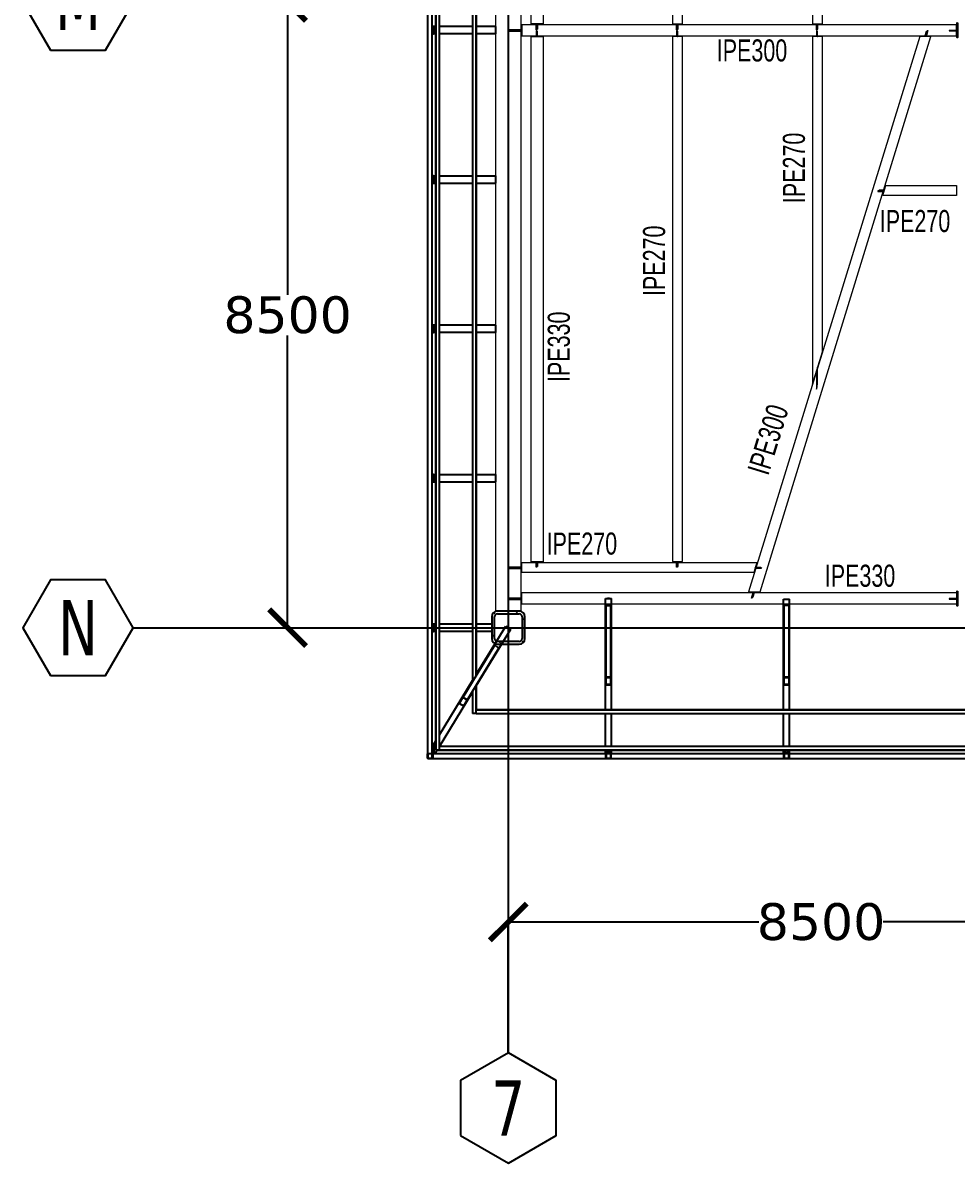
# Model space of a CAD drawing. Header units: millimetres. Extents: x -6598 to 74598, y -11659 to 33736.
# Drawn here: x -6598 to 6100, y -7280 to 8223 of the extents above; entities that cross this region are included whole.
import ezdxf
from ezdxf.enums import TextEntityAlignment as Align

# ---------------------------------------------------------------- set-up
doc = ezdxf.new("R2010")
doc.units = ezdxf.units.MM
for name, color, linetype, lineweight in [('0-3', 50, 'Continuous', 5), ('E_B_PLACA-1', 10, 'Continuous', 25), ('E_B_PLACA-2', 31, 'Continuous', 25), ('E_COLUMNAS-1', 31, 'Continuous', 25), ('E_COLUMNAS-2', 1, 'Continuous', 25), ('E_COLUMNAS-4', 1, 'Continuous', 35), ('E_TEXTO', 3, 'Continuous', 9), ('E_VIGAS-1', 31, 'Continuous', 25), ('E_VIGAS-2', 10, 'Continuous', 25), ('E_VIGAS-3', 5, 'Continuous', 25), ('HCB-VIGAS', 4, 'Continuous', 15), ('S-COLS-HDLN-2', 52, 'Continuous', 9)]:
    doc.layers.add(name, color=color, linetype=linetype, lineweight=lineweight)
for name, color, linetype in [('COTAS', 8, 'Continuous'), ('HCB-EJES', 1, 'Continuous'), ('HCB-PLATINAS', 5, 'Continuous'), ('HCB-ROTULOS', 2, 'Continuous')]:
    doc.layers.add(name, color=color, linetype=linetype)
doc.styles.add('Arial Narrow_2', font='', dxfattribs={"width": 0.85, "height": 0.3})
doc.styles.add('ROMANT', font='romant.shx', dxfattribs={"width": 0.8})
doc.styles.add('VERDANA', font='verdana.ttf')
doc.styles.get('Arial Narrow_2').set_extended_font_data('Arial Narrow')
doc.dimstyles.new('1.125', dxfattribs={"dimscale": 0, "dimtxt": 500, "dimasz": 500, "dimexe": 4, "dimexo": 4, "dimgap": 15, "dimtad": 0, "dimdec": 0, "dimzin": 4, "dimdsep": 46, "dimtxsty": 'ROMANT', "dimblk": 'ARCHTICK', "dimcen": -10, "dimclrd": 256, "dimclrt": 3, "dimadec": 0, "dimazin": 0, "dimtfac": 1, "dimtdec": 0, "dimtix": 1, "dimtmove": 0, "dimatfit": 0, "dimldrblk": 'OBLIQUE', "dimfxl": 0.05, "dimtolj": 1, "dimtzin": 0, "dimarcsym": 0})

# ---------------------------------------------------------------- blocks, each defined once
blk = doc.blocks.new('EST_SFM_VIGA-METALICA-SECCION-C - EST_SFM_VIGA-METALICA-UPN160-1608583-_30_00m_N_E_-NIVEL-8 DOC')
at = {"layer": 'E_VIGAS-1'}
for p, q in [((14.528, 0.047), (-14.394, 0.047)), ((14.595, 0.047), (14.529, 0.047)), ((-14.399, -0.018), (14.533, -0.018)), ((14.591, -0.018), (14.597, -0.018)), ((14.597, -0.012), (14.597, -0.018))]:
    blk.add_line(p, q, dxfattribs=at)
blk = doc.blocks.new('EST_SFM_VIGA-METALICA-SECCION-C - EST_SFM_VIGA-METALICA-UPN100-1529610-_30_00m_N_E_-NIVEL-8 DOC')
at = {"layer": 'E_VIGAS-2'}
for p, q in [((14.393, 0.032), (-14.441, 0.032)), ((14.393, 0.032), (14.393, -0.018)), ((-14.442, -0.018), (14.393, -0.018))]:
    blk.add_line(p, q, dxfattribs=at)
blk = doc.blocks.new('EST_SFM_VIGA-METALICA-SECCION-C - EST_SFM_VIGA-METALICA-UPN100-1529678-_30_00m_N_E_-NIVEL-8 DOC')
at = {"layer": 'E_VIGAS-2'}
for p, q in [((13.374, 0.018), (-13.422, 0.018)), ((13.894, 0.018), (13.507, 0.018)), ((13.894, 0.018), (13.894, -0.032)), ((-13.504, -0.032), (13.456, -0.032)), ((13.59, -0.032), (13.893, -0.032))]:
    blk.add_line(p, q, dxfattribs=at)
blk = doc.blocks.new('EST_SFM_VIGA-METALICA-SECCION-C - EST_SFM_VIGA-METALICA-UPN100-1527742-_30_00m_N_E_-NIVEL-8 DOC')
at = {"layer": 'E_VIGAS-2'}
for p, q in [((-34.827, -0.032), (-34.827, 0.018)), ((34.044, 0.018), (-34.827, 0.018)), ((-34.827, -0.032), (34.044, -0.032))]:
    blk.add_line(p, q, dxfattribs=at)
blk = doc.blocks.new('EST_SFM_VIGA-METALICA-SECCION-C - EST_SFM_VIGA-METALICA-UPN100-1527772-_30_00m_N_E_-NIVEL-8 DOC')
at = {"layer": 'E_VIGAS-2'}
for p, q in [((-34.929, -0.018), (-34.929, 0.032)), ((34.942, 0.032), (-34.929, 0.032)), ((-34.929, -0.018), (34.942, -0.018))]:
    blk.add_line(p, q, dxfattribs=at)
blk = doc.blocks.new('EST_SFM_VIGA-METALICA-SECCION-C - EST_SFM_VIGA-METALICA-UPN160-1529967-_30_00m_N_E_-NIVEL-8 DOC')
at = {"layer": 'E_VIGAS-1'}
for p, q in [((-35.111, -0.016), (-35.111, 0.047)), ((-35.108, 0.047), (-35.111, 0.047)), ((-32.753, 0.047), (-35.107, 0.047)), ((-32.685, 0.047), (-32.751, 0.047)), ((-30.333, 0.047), (-32.684, 0.047)), ((-30.265, 0.047), (-30.331, 0.047)), ((30.107, 0.047), (-30.264, 0.047)), ((-35.111, -0.018), (-32.747, -0.018)), ((-32.689, -0.018), (-30.327, -0.018)), ((-30.269, -0.018), (30.113, -0.018))]:
    blk.add_line(p, q, dxfattribs=at)
blk = doc.blocks.new('EST_SCM_COLUMNA-METALICA-SECCION-CUADRADA - EST_SCM_COLUMNA-TUBULAR-CUADRADA_PTEØ_70x70 e_3mm-1557657-_30_00m_N_E_-NIVEL-8 DOC')
at = {"layer": 'E_COLUMNAS-1'}
for p, q in [((-0.035, -0.029), (-0.035, 0.029)), ((-0.032, 0.029), (-0.032, -0.029)), ((-0.029, 0.035), (0.029, 0.035)), ((0.029, 0.032), (-0.029, 0.032)), ((0.032, -0.029), (0.032, 0.029)), ((0.035, 0.029), (0.035, -0.029)), ((-0.029, -0.032), (0.029, -0.032)), ((0.029, -0.035), (-0.029, -0.035))]:
    blk.add_line(p, q, dxfattribs=at)
for centre, radius, start, end in [((-0.029, 0.029), 0.006, 90, 180), ((-0.029, 0.029), 0.006, 90, 170), ((-0.029, 0.029), 0.003, 90, 180), ((-0.029, 0.029), 0.003, 90, 150), ((0.029, 0.029), 0.006, 0, 90), ((0.029, 0.029), 0.006, 10, 90), ((0.029, 0.029), 0.003, 0, 90), ((0.029, 0.029), 0.003, 30, 90), ((-0.029, -0.029), 0.006, 180, 270), ((-0.029, -0.029), 0.003, 180, 270), ((0.029, -0.029), 0.003, 270, 360), ((0.029, -0.029), 0.006, 270, 0)]:
    blk.add_arc(centre, radius, start, end, dxfattribs=at)
blk = doc.blocks.new('EST_SCM_COLUMNA-METALICA-SECCION-CUADRADA - EST_SCM_COLUMNA-TUBULAR-CUADRADA_PTEØ_70x70 e_3mm-V19-_30_00m_N_E_-NIVEL-8 DOC')
at = {"layer": 'E_COLUMNAS-1'}
for p, q in [((-0.035, -0.029), (-0.035, 0.029)), ((-0.032, 0.029), (-0.032, -0.029)), ((-0.029, 0.035), (0.029, 0.035)), ((0.029, 0.032), (-0.029, 0.032)), ((0.032, -0.029), (0.032, 0.029)), ((0.035, 0.029), (0.035, -0.029)), ((-0.029, -0.032), (0.029, -0.032)), ((0.029, -0.035), (-0.029, -0.035))]:
    blk.add_line(p, q, dxfattribs=at)
for centre, radius, start, end in [((-0.029, 0.029), 0.006, 90, 180), ((-0.029, 0.029), 0.003, 90, 180), ((0.029, 0.029), 0.006, 0, 90), ((0.029, 0.029), 0.003, 0, 90), ((0.029, 0.029), 0.006, 10, 80), ((0.029, 0.029), 0.003, 30, 60), ((-0.029, -0.029), 0.006, 180, 270), ((-0.029, -0.029), 0.003, 180, 270), ((0.029, -0.029), 0.003, 270, 360), ((0.029, -0.029), 0.006, 270, 0)]:
    blk.add_arc(centre, radius, start, end, dxfattribs=at)
blk = doc.blocks.new('DCTIB_CNI_EST_MOD-1A-FAC_0001_rvt-2-_30_00m_N_E_-NIVEL-8 DOC')
at = {"layer": 'E_B_PLACA-1'}
for p, q in [((-75.147, 138.995), (-75.147, 167.83)), ((-74.597, 166.81), (-74.597, 140.014)), ((-74.597, 139.881), (-74.597, 139.545)), ((-74.597, 139.545), (-5.727, 139.545)), ((-5.177, 138.995), (-75.147, 138.995))]:
    blk.add_line(p, q, dxfattribs=at)
at = {"layer": 'E_B_PLACA-2'}
for p, q in [((-75.147, 167.83), (-75.147, 138.995)), ((-74.597, 140.014), (-74.597, 166.81)), ((-74.597, 139.545), (-74.597, 139.881)), ((-5.727, 139.545), (-74.597, 139.545)), ((-75.147, 138.995), (-5.177, 138.995))]:
    blk.add_line(p, q, dxfattribs=at)
at = {"layer": 'E_COLUMNAS-1'}
for centre, radius, start, end in [((-75.196, 138.946), 0.006, 10, 80), ((-75.196, 138.946), 0.006, 10, 80), ((-75.196, 138.946), 0.003, 30, 60), ((-75.196, 138.946), 0.003, 30, 60), ((-72.831, 138.946), 0.006, 90, 170), ((-72.831, 138.946), 0.006, 90, 170), ((-72.831, 138.946), 0.003, 90, 150), ((-72.831, 138.946), 0.003, 90, 150), ((-72.773, 138.946), 0.006, 10, 90), ((-72.773, 138.946), 0.006, 10, 90), ((-72.773, 138.946), 0.003, 30, 90), ((-72.773, 138.946), 0.003, 30, 90), ((-70.411, 138.946), 0.006, 90, 170), ((-70.411, 138.946), 0.006, 90, 170), ((-70.411, 138.946), 0.003, 90, 150), ((-70.411, 138.946), 0.003, 90, 150), ((-70.353, 138.946), 0.006, 10, 90), ((-70.353, 138.946), 0.006, 10, 90), ((-70.353, 138.946), 0.003, 30, 90), ((-70.353, 138.946), 0.003, 30, 90)]:
    blk.add_arc(centre, radius, start, end, dxfattribs=at)
at = {"layer": 'E_VIGAS-1'}
for p, q in [((-75.177, 148.835), (-75.195, 148.835)), ((-75.177, 148.835), (-75.175, 148.835)), ((-75.177, 148.798), (-75.177, 148.835)), ((-75.175, 148.735), (-75.175, 148.835)), ((-75.175, 148.835), (-75.175, 148.735)), ((-75.147, 148.835), (-75.175, 148.835)), ((-74.335, 148.835), (-74.597, 148.835)), ((-74.335, 148.835), (-74.335, 148.735)), ((-75.195, 148.788), (-75.181, 148.788)), ((-75.181, 148.782), (-75.195, 148.782)), ((-75.195, 148.735), (-75.177, 148.735)), ((-75.181, 148.788), (-75.176, 148.788)), ((-75.181, 148.788), (-75.176, 148.788)), ((-75.177, 148.788), (-75.181, 148.788)), ((-75.176, 148.782), (-75.181, 148.782)), ((-75.181, 148.782), (-75.177, 148.782)), ((-75.176, 148.782), (-75.181, 148.782)), ((-75.177, 148.735), (-75.177, 148.772)), ((-75.175, 148.735), (-75.177, 148.735)), ((-75.147, 148.735), (-75.175, 148.735)), ((-74.335, 148.735), (-74.597, 148.735)), ((-75.177, 146.804), (-75.195, 146.804)), ((-75.195, 146.757), (-75.181, 146.757)), ((-75.181, 146.752), (-75.195, 146.752)), ((-75.195, 146.704), (-75.177, 146.704)), ((-75.181, 146.757), (-75.176, 146.757)), ((-75.181, 146.757), (-75.176, 146.757)), ((-75.177, 146.757), (-75.181, 146.757)), ((-75.176, 146.752), (-75.181, 146.752)), ((-75.181, 146.752), (-75.177, 146.752)), ((-75.176, 146.752), (-75.181, 146.752)), ((-75.177, 146.767), (-75.177, 146.804)), ((-75.177, 146.804), (-75.175, 146.804)), ((-75.177, 146.704), (-75.177, 146.742)), ((-75.175, 146.704), (-75.177, 146.704)), ((-75.175, 146.704), (-75.175, 146.804)), ((-75.175, 146.804), (-75.147, 146.804)), ((-75.175, 146.804), (-75.175, 146.704)), ((-75.175, 146.704), (-75.147, 146.704)), ((-74.597, 146.804), (-74.337, 146.804)), ((-74.597, 146.704), (-74.337, 146.704)), ((-74.337, 146.804), (-74.337, 146.704)), ((-75.177, 144.774), (-75.195, 144.774)), ((-75.195, 144.726), (-75.181, 144.726)), ((-75.181, 144.721), (-75.195, 144.721)), ((-75.195, 144.674), (-75.177, 144.674)), ((-75.181, 144.726), (-75.176, 144.726)), ((-75.181, 144.726), (-75.176, 144.726)), ((-75.177, 144.726), (-75.181, 144.726)), ((-75.176, 144.721), (-75.181, 144.721)), ((-75.181, 144.721), (-75.177, 144.721)), ((-75.176, 144.721), (-75.181, 144.721)), ((-75.177, 144.774), (-75.175, 144.774)), ((-75.177, 144.736), (-75.177, 144.774)), ((-75.177, 144.674), (-75.177, 144.711)), ((-75.175, 144.674), (-75.177, 144.674)), ((-75.175, 144.674), (-75.175, 144.774)), ((-75.175, 144.774), (-75.175, 144.674)), ((-75.147, 144.774), (-75.175, 144.774)), ((-75.147, 144.674), (-75.175, 144.674)), ((-74.337, 144.774), (-74.597, 144.774)), ((-74.337, 144.674), (-74.597, 144.674)), ((-74.337, 144.774), (-74.337, 144.674)), ((-75.177, 142.743), (-75.195, 142.743)), ((-75.195, 142.696), (-75.181, 142.696)), ((-75.181, 142.69), (-75.195, 142.69)), ((-75.195, 142.643), (-75.177, 142.643)), ((-75.181, 142.696), (-75.176, 142.696)), ((-75.181, 142.696), (-75.176, 142.696)), ((-75.177, 142.696), (-75.181, 142.696)), ((-75.176, 142.69), (-75.181, 142.69)), ((-75.181, 142.69), (-75.177, 142.69)), ((-75.176, 142.69), (-75.181, 142.69)), ((-75.177, 142.706), (-75.177, 142.743)), ((-75.177, 142.743), (-75.175, 142.743)), ((-75.177, 142.643), (-75.177, 142.68)), ((-75.175, 142.643), (-75.177, 142.643)), ((-75.175, 142.643), (-75.175, 142.743)), ((-75.175, 142.743), (-75.147, 142.743)), ((-75.175, 142.743), (-75.175, 142.643)), ((-75.175, 142.643), (-75.147, 142.643)), ((-74.597, 142.743), (-74.338, 142.743)), ((-74.597, 142.643), (-74.338, 142.643)), ((-74.338, 142.743), (-74.338, 142.643)), ((-72.843, 141.057), (-72.815, 141.057)), ((-72.843, 141.057), (-72.761, 141.057)), ((-72.843, 139.545), (-72.843, 141.057)), ((-72.837, 140.954), (-72.837, 139.985)), ((-72.77, 140.959), (-72.834, 140.959)), ((-72.805, 141.057), (-72.805, 141.057)), ((-72.8, 141.057), (-72.805, 141.057)), ((-72.8, 141.057), (-72.8, 141.057)), ((-72.789, 141.057), (-72.761, 141.057)), ((-72.767, 139.985), (-72.767, 140.954)), ((-72.761, 139.545), (-72.761, 141.057)), ((-70.423, 141.052), (-70.341, 141.052)), ((-70.423, 139.545), (-70.423, 141.052)), ((-70.417, 140.96), (-70.417, 139.985)), ((-70.35, 140.964), (-70.414, 140.964)), ((-70.347, 139.985), (-70.347, 140.96)), ((-70.341, 139.545), (-70.341, 141.052)), ((-75.177, 140.712), (-75.195, 140.712)), ((-75.195, 140.665), (-75.181, 140.665)), ((-75.181, 140.66), (-75.195, 140.66)), ((-75.181, 140.665), (-75.176, 140.665)), ((-75.181, 140.665), (-75.176, 140.665)), ((-75.177, 140.665), (-75.181, 140.665)), ((-75.176, 140.66), (-75.181, 140.66)), ((-75.181, 140.66), (-75.177, 140.66)), ((-75.176, 140.66), (-75.181, 140.66)), ((-75.177, 140.712), (-75.175, 140.712)), ((-75.177, 140.675), (-75.177, 140.712)), ((-75.177, 140.612), (-75.177, 140.65)), ((-75.175, 140.612), (-75.175, 140.712)), ((-75.175, 140.712), (-75.175, 140.612)), ((-75.147, 140.712), (-75.175, 140.712)), ((-74.387, 140.712), (-74.597, 140.712)), ((-74.597, 140.028), (-74.197, 140.684)), ((-74.597, 139.87), (-74.127, 140.641)), ((-74.387, 140.712), (-74.387, 140.612)), ((-74.197, 140.684), (-74.127, 140.641)), ((-75.195, 140.612), (-75.177, 140.612)), ((-75.175, 140.612), (-75.177, 140.612)), ((-75.147, 140.612), (-75.175, 140.612)), ((-74.387, 140.612), (-74.597, 140.612)), ((-74.35, 140.421), (-74.782, 139.711)), ((-74.723, 139.675), (-74.29, 140.384)), ((-74.291, 140.389), (-74.346, 140.423)), ((-72.837, 139.985), (-72.837, 139.89)), ((-72.836, 139.988), (-72.836, 139.985)), ((-72.836, 139.89), (-72.836, 139.985)), ((-72.836, 139.899), (-72.836, 139.89)), ((-72.77, 139.989), (-72.834, 139.989)), ((-72.834, 139.987), (-72.77, 139.987)), ((-72.77, 139.888), (-72.834, 139.888)), ((-72.834, 139.886), (-72.77, 139.886)), ((-72.769, 139.985), (-72.769, 139.988)), ((-72.769, 139.985), (-72.769, 139.89)), ((-72.769, 139.89), (-72.769, 139.899)), ((-72.767, 139.89), (-72.767, 139.985)), ((-70.417, 139.985), (-70.417, 139.89)), ((-70.416, 139.988), (-70.416, 139.985)), ((-70.416, 139.89), (-70.416, 139.985)), ((-70.416, 139.899), (-70.416, 139.89)), ((-70.35, 139.989), (-70.414, 139.989)), ((-70.414, 139.987), (-70.35, 139.987)), ((-70.35, 139.888), (-70.414, 139.888)), ((-70.414, 139.886), (-70.35, 139.886)), ((-70.349, 139.985), (-70.349, 139.988)), ((-70.349, 139.985), (-70.349, 139.89)), ((-70.349, 139.89), (-70.349, 139.899)), ((-70.347, 139.89), (-70.347, 139.985)), ((-74.782, 139.711), (-74.828, 139.637)), ((-74.826, 139.637), (-74.781, 139.711)), ((-74.779, 139.714), (-74.781, 139.711)), ((-74.779, 139.712), (-74.724, 139.678)), ((-74.723, 139.68), (-74.778, 139.713)), ((-74.827, 139.632), (-74.772, 139.599)), ((-74.822, 139.644), (-74.826, 139.637)), ((-74.771, 139.601), (-74.826, 139.634)), ((-74.724, 139.676), (-74.769, 139.602)), ((-74.769, 139.602), (-74.765, 139.609)), ((-74.768, 139.601), (-74.723, 139.675)), ((-74.724, 139.676), (-74.722, 139.679)), ((-75.176, 139.065), (-75.195, 139.033)), ((-75.176, 139.023), (-75.176, 139.076)), ((-75.175, 139.078), (-75.147, 139.124)), ((-75.175, 139.078), (-75.175, 138.967)), ((-75.181, 138.994), (-75.178, 138.999)), ((-75.178, 138.99), (-75.181, 138.984)), ((-75.176, 138.966), (-75.176, 138.972)), ((-75.176, 138.972), (-75.176, 138.966)), ((-75.147, 138.966), (-75.176, 138.966)), ((-75.175, 138.967), (-75.147, 138.967)), ((-75.174, 138.959), (-75.173, 138.958)), ((-75.166, 138.947), (-75.155, 138.966)), ((-75.147, 138.967), (-75.13, 138.995)), ((-72.843, 138.967), (-72.843, 138.995)), ((-72.761, 138.967), (-72.843, 138.967)), ((-72.843, 138.966), (-72.843, 138.967)), ((-72.843, 138.967), (-72.761, 138.967)), ((-72.843, 138.966), (-72.815, 138.966)), ((-72.815, 138.966), (-72.843, 138.966)), ((-72.805, 138.961), (-72.805, 138.966)), ((-72.805, 138.952), (-72.805, 138.961)), ((-72.805, 138.947), (-72.805, 138.949)), ((-72.8, 138.966), (-72.8, 138.961)), ((-72.8, 138.961), (-72.8, 138.952)), ((-72.8, 138.949), (-72.8, 138.947)), ((-72.761, 138.966), (-72.789, 138.966)), ((-72.789, 138.966), (-72.761, 138.966)), ((-72.761, 138.967), (-72.761, 138.995)), ((-72.761, 138.967), (-72.761, 138.966)), ((-70.423, 138.967), (-70.423, 138.995)), ((-70.423, 138.966), (-70.423, 138.967)), ((-70.423, 138.967), (-70.341, 138.967)), ((-70.395, 138.966), (-70.423, 138.966)), ((-70.385, 138.961), (-70.385, 138.966)), ((-70.385, 138.952), (-70.385, 138.961)), ((-70.385, 138.947), (-70.385, 138.949)), ((-70.38, 138.966), (-70.38, 138.961)), ((-70.38, 138.961), (-70.38, 138.952)), ((-70.38, 138.949), (-70.38, 138.947)), ((-70.341, 138.966), (-70.369, 138.966)), ((-70.341, 138.967), (-70.341, 138.995)), ((-70.341, 138.967), (-70.341, 138.966))]:
    blk.add_line(p, q, dxfattribs=at)
at = {"layer": 'E_VIGAS-1', "flags": 128}
for points in [[(-72.837, 140.954), (-72.837, 140.955), (-72.837, 140.956), (-72.837, 140.957), (-72.836, 140.958), (-72.836, 140.958), (-72.835, 140.959), (-72.835, 140.959), (-72.834, 140.959)], [(-72.77, 140.959), (-72.77, 140.959), (-72.769, 140.959), (-72.768, 140.958), (-72.768, 140.958), (-72.768, 140.957), (-72.767, 140.956), (-72.767, 140.955), (-72.767, 140.954)], [(-70.414, 140.964), (-70.415, 140.964), (-70.415, 140.964), (-70.416, 140.963), (-70.416, 140.963), (-70.417, 140.962), (-70.417, 140.961), (-70.417, 140.96), (-70.417, 140.96)], [(-70.347, 140.96), (-70.347, 140.96), (-70.347, 140.961), (-70.348, 140.962), (-70.348, 140.963), (-70.348, 140.963), (-70.349, 140.964), (-70.35, 140.964), (-70.35, 140.964)], [(-74.346, 140.423), (-74.346, 140.423), (-74.347, 140.423), (-74.348, 140.423), (-74.348, 140.423), (-74.349, 140.422), (-74.35, 140.422), (-74.35, 140.421)], [(-74.29, 140.384), (-74.29, 140.385), (-74.29, 140.386), (-74.29, 140.387), (-74.29, 140.388), (-74.29, 140.388), (-74.29, 140.389), (-74.291, 140.389)], [(-72.834, 139.989), (-72.835, 139.989), (-72.835, 139.989), (-72.836, 139.988), (-72.836, 139.988), (-72.837, 139.987), (-72.837, 139.986), (-72.837, 139.985), (-72.837, 139.985)], [(-72.837, 139.89), (-72.837, 139.89), (-72.837, 139.889), (-72.837, 139.888), (-72.836, 139.887), (-72.836, 139.887), (-72.835, 139.886), (-72.835, 139.886), (-72.834, 139.886)], [(-72.836, 139.985), (-72.836, 139.985), (-72.835, 139.985), (-72.835, 139.986), (-72.835, 139.986), (-72.835, 139.986), (-72.835, 139.987), (-72.834, 139.987), (-72.834, 139.987)], [(-72.834, 139.888), (-72.834, 139.888), (-72.835, 139.888), (-72.835, 139.889), (-72.835, 139.889), (-72.835, 139.889), (-72.835, 139.89), (-72.836, 139.89), (-72.836, 139.89)], [(-72.767, 139.985), (-72.767, 139.985), (-72.767, 139.986), (-72.768, 139.987), (-72.768, 139.988), (-72.768, 139.988), (-72.769, 139.989), (-72.77, 139.989), (-72.77, 139.989)], [(-72.77, 139.987), (-72.77, 139.987), (-72.77, 139.987), (-72.769, 139.986), (-72.769, 139.986), (-72.769, 139.986), (-72.769, 139.985), (-72.769, 139.985), (-72.769, 139.985)], [(-72.77, 139.886), (-72.77, 139.886), (-72.769, 139.886), (-72.768, 139.887), (-72.768, 139.887), (-72.768, 139.888), (-72.767, 139.889), (-72.767, 139.89), (-72.767, 139.89)], [(-72.769, 139.89), (-72.769, 139.89), (-72.769, 139.89), (-72.769, 139.889), (-72.769, 139.889), (-72.769, 139.889), (-72.77, 139.888), (-72.77, 139.888), (-72.77, 139.888)], [(-70.414, 139.989), (-70.415, 139.989), (-70.415, 139.989), (-70.416, 139.988), (-70.416, 139.988), (-70.417, 139.987), (-70.417, 139.986), (-70.417, 139.985), (-70.417, 139.985)], [(-70.417, 139.89), (-70.417, 139.89), (-70.417, 139.889), (-70.417, 139.888), (-70.416, 139.887), (-70.416, 139.887), (-70.415, 139.886), (-70.415, 139.886), (-70.414, 139.886)], [(-70.416, 139.985), (-70.416, 139.985), (-70.415, 139.985), (-70.415, 139.986), (-70.415, 139.986), (-70.415, 139.986), (-70.415, 139.987), (-70.414, 139.987), (-70.414, 139.987)], [(-70.414, 139.888), (-70.414, 139.888), (-70.415, 139.888), (-70.415, 139.889), (-70.415, 139.889), (-70.415, 139.889), (-70.415, 139.89), (-70.416, 139.89), (-70.416, 139.89)], [(-70.347, 139.985), (-70.347, 139.985), (-70.347, 139.986), (-70.348, 139.987), (-70.348, 139.988), (-70.348, 139.988), (-70.349, 139.989), (-70.35, 139.989), (-70.35, 139.989)], [(-70.35, 139.987), (-70.35, 139.987), (-70.35, 139.987), (-70.349, 139.986), (-70.349, 139.986), (-70.349, 139.986), (-70.349, 139.985), (-70.349, 139.985), (-70.349, 139.985)], [(-70.35, 139.886), (-70.35, 139.886), (-70.349, 139.886), (-70.348, 139.887), (-70.348, 139.887), (-70.348, 139.888), (-70.347, 139.889), (-70.347, 139.89), (-70.347, 139.89)], [(-70.349, 139.89), (-70.349, 139.89), (-70.349, 139.89), (-70.349, 139.889), (-70.349, 139.889), (-70.349, 139.889), (-70.35, 139.888), (-70.35, 139.888), (-70.35, 139.888)], [(-74.778, 139.713), (-74.778, 139.714), (-74.779, 139.714), (-74.78, 139.714), (-74.78, 139.713), (-74.781, 139.713), (-74.782, 139.712), (-74.782, 139.711)], [(-74.781, 139.711), (-74.781, 139.711), (-74.78, 139.711), (-74.78, 139.712), (-74.78, 139.712), (-74.779, 139.712), (-74.779, 139.712), (-74.779, 139.712)], [(-74.828, 139.637), (-74.828, 139.636), (-74.828, 139.636), (-74.828, 139.635), (-74.828, 139.634), (-74.828, 139.633), (-74.828, 139.633), (-74.827, 139.632)], [(-74.826, 139.634), (-74.826, 139.634), (-74.826, 139.635), (-74.827, 139.635), (-74.827, 139.635), (-74.827, 139.636), (-74.826, 139.636), (-74.826, 139.637)], [(-74.772, 139.599), (-74.772, 139.599), (-74.771, 139.599), (-74.77, 139.599), (-74.77, 139.599), (-74.769, 139.6), (-74.768, 139.6), (-74.768, 139.601)], [(-74.769, 139.602), (-74.769, 139.601), (-74.77, 139.601), (-74.77, 139.601), (-74.77, 139.601), (-74.771, 139.601), (-74.771, 139.601), (-74.771, 139.601), (-74.771, 139.601)], [(-74.724, 139.678), (-74.724, 139.678), (-74.724, 139.678), (-74.724, 139.678), (-74.723, 139.677), (-74.724, 139.677), (-74.724, 139.676), (-74.724, 139.676)], [(-74.723, 139.675), (-74.722, 139.676), (-74.722, 139.677), (-74.722, 139.678), (-74.722, 139.678), (-74.722, 139.679), (-74.722, 139.68), (-74.723, 139.68)], [(-75.176, 139.076), (-75.176, 139.077), (-75.175, 139.078)], [(-75.195, 138.971), (-75.191, 138.978), (-75.186, 138.987), (-75.181, 138.994)], [(-75.181, 138.984), (-75.186, 138.977), (-75.191, 138.968), (-75.195, 138.961)], [(-75.19, 138.971), (-75.188, 138.97), (-75.183, 138.968), (-75.18, 138.966), (-75.176, 138.963), (-75.174, 138.959), (-75.172, 138.955), (-75.171, 138.95), (-75.17, 138.947)], [(-75.147, 138.967), (-75.147, 138.967), (-75.147, 138.966)]]:
    blk.add_lwpolyline(points, dxfattribs=at)
at = {"layer": 'E_VIGAS-1'}
for centre, major_axis, start_param, end_param in [((-72.815, 141.057), (0.0107, 0), 0, 1.570796), ((-72.815, 141.057), (0.0107, 0), 4.974188, 5.497787), ((-72.815, 141.057), (0.0107, 0), 6.021386, 6.283185), ((-72.789, 141.057), (-0.0107, 0), 0, 0.261799), ((-72.789, 141.057), (0.0107, 0), 1.570796, 3.141593), ((-72.789, 141.057), (0.0107, 0), 3.926991, 4.45059)]:
    blk.add_ellipse(centre, major_axis=major_axis, ratio=0.002301, start_param=start_param, end_param=end_param, dxfattribs=at)
for points, knots in [([(-75.181, 148.788), (-75.181, 148.788), (-75.18, 148.788), (-75.179, 148.788), (-75.178, 148.79), (-75.177, 148.791), (-75.177, 148.792), (-75.177, 148.793), (-75.177, 148.795), (-75.177, 148.796), (-75.177, 148.798)], [0, 0, 0, 0, 0.142857, 0.285714, 0.428571, 0.571429, 0.678571, 0.732143, 0.785714, 1, 1, 1, 1]), ([(-75.177, 148.772), (-75.177, 148.773), (-75.177, 148.775), (-75.177, 148.777), (-75.177, 148.779), (-75.178, 148.781), (-75.179, 148.782), (-75.181, 148.782), (-75.181, 148.782)], [0, 0, 0, 0, 0.142857, 0.285714, 0.428571, 0.571429, 0.785714, 1, 1, 1, 1]), ([(-75.181, 146.757), (-75.181, 146.757), (-75.18, 146.757), (-75.179, 146.758), (-75.178, 146.759), (-75.177, 146.76), (-75.177, 146.762), (-75.177, 146.763), (-75.177, 146.764), (-75.177, 146.766), (-75.177, 146.767)], [0, 0, 0, 0, 0.142857, 0.285714, 0.428571, 0.571429, 0.678571, 0.732143, 0.785714, 1, 1, 1, 1]), ([(-75.177, 146.742), (-75.177, 146.742), (-75.177, 146.744), (-75.177, 146.746), (-75.177, 146.748), (-75.178, 146.75), (-75.179, 146.751), (-75.181, 146.752), (-75.181, 146.752)], [0, 0, 0, 0, 0.142857, 0.285714, 0.428571, 0.571429, 0.785714, 1, 1, 1, 1]), ([(-75.181, 144.726), (-75.181, 144.726), (-75.18, 144.727), (-75.179, 144.727), (-75.178, 144.728), (-75.177, 144.73), (-75.177, 144.731), (-75.177, 144.732), (-75.177, 144.734), (-75.177, 144.735), (-75.177, 144.736)], [0, 0, 0, 0, 0.142857, 0.285714, 0.428571, 0.571429, 0.678571, 0.732143, 0.785714, 1, 1, 1, 1]), ([(-75.177, 144.711), (-75.177, 144.712), (-75.177, 144.713), (-75.177, 144.716), (-75.177, 144.718), (-75.178, 144.719), (-75.179, 144.721), (-75.181, 144.721), (-75.181, 144.721)], [0, 0, 0, 0, 0.142857, 0.285714, 0.428571, 0.571429, 0.785714, 1, 1, 1, 1]), ([(-75.181, 142.696), (-75.181, 142.696), (-75.18, 142.696), (-75.179, 142.697), (-75.178, 142.698), (-75.177, 142.699), (-75.177, 142.7), (-75.177, 142.701), (-75.177, 142.703), (-75.177, 142.704), (-75.177, 142.706)], [0, 0, 0, 0, 0.142857, 0.285714, 0.428571, 0.571429, 0.678571, 0.732143, 0.785714, 1, 1, 1, 1]), ([(-75.177, 142.68), (-75.177, 142.681), (-75.177, 142.683), (-75.177, 142.685), (-75.177, 142.687), (-75.178, 142.689), (-75.179, 142.69), (-75.181, 142.69), (-75.181, 142.69)], [0, 0, 0, 0, 0.142857, 0.285714, 0.428571, 0.571429, 0.785714, 1, 1, 1, 1]), ([(-75.181, 140.665), (-75.181, 140.665), (-75.18, 140.665), (-75.179, 140.666), (-75.178, 140.667), (-75.177, 140.668), (-75.177, 140.67), (-75.177, 140.671), (-75.177, 140.672), (-75.177, 140.674), (-75.177, 140.675)], [0, 0, 0, 0, 0.142857, 0.285714, 0.428571, 0.571429, 0.678571, 0.732143, 0.785714, 1, 1, 1, 1]), ([(-75.177, 140.65), (-75.177, 140.651), (-75.177, 140.652), (-75.177, 140.654), (-75.177, 140.656), (-75.178, 140.658), (-75.179, 140.659), (-75.181, 140.66), (-75.181, 140.66)], [0, 0, 0, 0, 0.142857, 0.285714, 0.428571, 0.571429, 0.785714, 1, 1, 1, 1]), ([(-75.181, 138.994), (-75.18, 138.996), (-75.178, 139.001), (-75.177, 139.009), (-75.176, 139.016), (-75.176, 139.021), (-75.176, 139.023)], [0, 0, 0, 0, 0.285714, 0.571429, 0.785714, 1, 1, 1, 1]), ([(-75.176, 138.972), (-75.176, 138.973), (-75.176, 138.975), (-75.176, 138.977), (-75.176, 138.978), (-75.176, 138.979), (-75.177, 138.98), (-75.177, 138.98), (-75.177, 138.981), (-75.177, 138.982), (-75.177, 138.982), (-75.177, 138.982), (-75.177, 138.982), (-75.177, 138.982), (-75.177, 138.983), (-75.177, 138.984), (-75.177, 138.984), (-75.177, 138.985), (-75.177, 138.985), (-75.177, 138.985), (-75.177, 138.985), (-75.177, 138.985), (-75.178, 138.986), (-75.178, 138.986), (-75.178, 138.987), (-75.178, 138.987), (-75.179, 138.987), (-75.179, 138.987), (-75.179, 138.987), (-75.18, 138.987), (-75.18, 138.986), (-75.181, 138.986), (-75.181, 138.985), (-75.181, 138.984)], [0, 0, 0, 0, 0.142857, 0.214286, 0.25, 0.285714, 0.321429, 0.357143, 0.392857, 0.410714, 0.419643, 0.428571, 0.4375, 0.446429, 0.464286, 0.5, 0.535714, 0.553571, 0.5625, 0.571429, 0.580357, 0.589286, 0.607143, 0.642857, 0.678571, 0.714286, 0.75, 0.785714, 0.821429, 0.839286, 0.857143, 0.928571, 1, 1, 1, 1]), ([(-75.181, 138.984), (-75.181, 138.985), (-75.181, 138.986), (-75.18, 138.986), (-75.18, 138.987), (-75.179, 138.987), (-75.179, 138.987), (-75.179, 138.987), (-75.178, 138.987), (-75.178, 138.987)], [0, 0, 0, 0, 0.0714286, 0.1428571, 0.1607143, 0.1785714, 0.2142857, 0.25, 0.2857143, 0.2857143, 0.2857143, 0.2857143]), ([(-75.177, 138.982), (-75.177, 138.982), (-75.177, 138.982), (-75.177, 138.982), (-75.177, 138.981), (-75.177, 138.98), (-75.177, 138.98), (-75.176, 138.979), (-75.176, 138.978), (-75.176, 138.977), (-75.176, 138.975), (-75.176, 138.973), (-75.176, 138.972)], [0.5714286, 0.5714286, 0.5714286, 0.5714286, 0.5803571, 0.5892857, 0.6071429, 0.6428571, 0.6785714, 0.7142857, 0.75, 0.7857143, 0.8571429, 1, 1, 1, 1]), ([(-72.815, 138.966), (-72.814, 138.966), (-72.813, 138.966), (-72.81, 138.966), (-72.808, 138.965), (-72.806, 138.964), (-72.805, 138.963), (-72.805, 138.962), (-72.805, 138.961)], [0, 0, 0, 0, 0.142857, 0.285714, 0.428571, 0.571429, 0.785714, 1, 1, 1, 1]), ([(-72.805, 138.961), (-72.805, 138.962), (-72.805, 138.963), (-72.807, 138.965), (-72.808, 138.965), (-72.81, 138.966), (-72.811, 138.966), (-72.812, 138.966), (-72.814, 138.966), (-72.815, 138.966)], [0, 0, 0, 0, 0.285714, 0.428571, 0.571429, 0.678571, 0.732143, 0.785714, 1, 1, 1, 1]), ([(-72.789, 138.966), (-72.79, 138.966), (-72.791, 138.966), (-72.794, 138.966), (-72.796, 138.965), (-72.798, 138.965), (-72.799, 138.963), (-72.8, 138.962), (-72.8, 138.961)], [0, 0, 0, 0, 0.142857, 0.285714, 0.428571, 0.571429, 0.785714, 1, 1, 1, 1]), ([(-72.8, 138.961), (-72.8, 138.962), (-72.799, 138.963), (-72.798, 138.965), (-72.796, 138.965), (-72.795, 138.966), (-72.794, 138.966), (-72.792, 138.966), (-72.79, 138.966), (-72.789, 138.966)], [0, 0, 0, 0, 0.285714, 0.428571, 0.571429, 0.678571, 0.732143, 0.785714, 1, 1, 1, 1]), ([(-70.395, 138.966), (-70.394, 138.966), (-70.393, 138.966), (-70.39, 138.966), (-70.388, 138.965), (-70.386, 138.964), (-70.385, 138.963), (-70.385, 138.962), (-70.385, 138.961)], [0, 0, 0, 0, 0.142857, 0.285714, 0.428571, 0.571429, 0.785714, 1, 1, 1, 1]), ([(-70.385, 138.961), (-70.385, 138.962), (-70.385, 138.963), (-70.387, 138.965), (-70.388, 138.965), (-70.39, 138.966), (-70.391, 138.966), (-70.392, 138.966), (-70.394, 138.966), (-70.395, 138.966)], [0, 0, 0, 0, 0.285714, 0.428571, 0.571429, 0.678571, 0.732143, 0.785714, 1, 1, 1, 1]), ([(-70.369, 138.966), (-70.37, 138.966), (-70.371, 138.966), (-70.374, 138.966), (-70.376, 138.965), (-70.378, 138.964), (-70.379, 138.963), (-70.38, 138.962), (-70.38, 138.961)], [0, 0, 0, 0, 0.142857, 0.285714, 0.428571, 0.571429, 0.785714, 1, 1, 1, 1]), ([(-70.38, 138.961), (-70.38, 138.962), (-70.379, 138.963), (-70.378, 138.965), (-70.376, 138.965), (-70.375, 138.966), (-70.374, 138.966), (-70.372, 138.966), (-70.37, 138.966), (-70.369, 138.966)], [0, 0, 0, 0, 0.285714, 0.428571, 0.571429, 0.678571, 0.732143, 0.785714, 1, 1, 1, 1])]:
    blk.add_open_spline(points, degree=3, knots=knots, dxfattribs=at)
for points in [[(-75.178, 139.001), (-75.179, 139), (-75.18, 138.997), (-75.181, 138.995), (-75.181, 138.994)], [(-75.176, 139.023), (-75.176, 139.021), (-75.176, 139.018), (-75.177, 139.014), (-75.177, 139.011), (-75.177, 139.009)], [(-75.175, 138.967), (-75.175, 138.967), (-75.176, 138.967), (-75.176, 138.966), (-75.176, 138.966)]]:
    blk.add_open_spline(points, degree=3, dxfattribs=at)
at = {"layer": 'E_VIGAS-2'}
for p, q in [((-74.647, 148.835), (-75.097, 148.835)), ((-74.647, 148.735), (-75.097, 148.735)), ((-75.097, 146.804), (-74.647, 146.804)), ((-75.097, 146.704), (-74.647, 146.704)), ((-74.647, 144.774), (-75.097, 144.774)), ((-74.647, 144.674), (-75.097, 144.674)), ((-75.097, 142.743), (-74.647, 142.743)), ((-75.097, 142.643), (-74.647, 142.643)), ((-74.647, 140.712), (-75.097, 140.712)), ((-74.647, 140.612), (-75.097, 140.612)), ((-75.097, 139.206), (-74.647, 139.944)), ((-75.097, 139.048), (-74.647, 139.787)), ((-72.843, 139.045), (-72.843, 139.495)), ((-72.761, 139.045), (-72.761, 139.495)), ((-70.423, 139.045), (-70.423, 139.495)), ((-70.341, 139.045), (-70.341, 139.495))]:
    blk.add_line(p, q, dxfattribs=at)
at = {"layer": 'E_COLUMNAS-1'}
for name, p in [('EST_SCM_COLUMNA-METALICA-SECCION-CUADRADA - EST_SCM_COLUMNA-TUBULAR-CUADRADA_PTEØ_70x70 e_3mm-V19-_30_00m_N_E_-NIVEL-8 DOC', (-75.225, 138.917)), ('EST_SCM_COLUMNA-METALICA-SECCION-CUADRADA - EST_SCM_COLUMNA-TUBULAR-CUADRADA_PTEØ_70x70 e_3mm-1557657-_30_00m_N_E_-NIVEL-8 DOC', (-72.802, 138.917)), ('EST_SCM_COLUMNA-METALICA-SECCION-CUADRADA - EST_SCM_COLUMNA-TUBULAR-CUADRADA_PTEØ_70x70 e_3mm-1557657-_30_00m_N_E_-NIVEL-8 DOC', (-70.382, 138.917))]:
    blk.add_blockref(name, p, dxfattribs=at)
at = {"layer": 'E_VIGAS-1'}
for name, p, rotation in [('EST_SFM_VIGA-METALICA-SECCION-C - EST_SFM_VIGA-METALICA-UPN160-1608583-_30_00m_N_E_-NIVEL-8 DOC', (-75.242, 153.479), 270), ('EST_SFM_VIGA-METALICA-SECCION-C - EST_SFM_VIGA-METALICA-UPN100-1529610-_30_00m_N_E_-NIVEL-8 DOC', (-75.13, 153.388), 269.9999999999999), ('EST_SFM_VIGA-METALICA-SECCION-C - EST_SFM_VIGA-METALICA-UPN100-1529678-_30_00m_N_E_-NIVEL-8 DOC', (-74.615, 153.388), 270.0000000000001)]:
    blk.add_blockref(name, p, dxfattribs=dict(at, rotation=rotation))
for name, p in [('EST_SFM_VIGA-METALICA-SECCION-C - EST_SFM_VIGA-METALICA-UPN100-1527742-_30_00m_N_E_-NIVEL-8 DOC', (-39.77, 139.527)), ('EST_SFM_VIGA-METALICA-SECCION-C - EST_SFM_VIGA-METALICA-UPN160-1529967-_30_00m_N_E_-NIVEL-8 DOC', (-40.084, 138.9)), ('EST_SFM_VIGA-METALICA-SECCION-C - EST_SFM_VIGA-METALICA-UPN100-1527772-_30_00m_N_E_-NIVEL-8 DOC', (-40.169, 139.013))]:
    blk.add_blockref(name, p, dxfattribs=at)
blk = doc.blocks.new('EST_SCM_COLUMNA-METALICA-SECCION-CUADRADA - EST_SCM_COLUMNA-TUBULAR-CUADRADA_ARMADA_450X450X38-V27-_30_00m_N_E_-NIVEL-8 DOC')
at = {"layer": 'S-COLS-HDLN-2'}
h = blk.add_hatch(dxfattribs=at)
h.set_pattern_fill('FP_9', color=256, style=0, pattern_type=2)
h.set_pattern_definition([(135, (74.162, -140.662), (-0.15909903, -0.15909903), [])])
h.paths.add_polyline_path([(0.149, -0.225), (0.178, -0.219), (0.203, -0.203), (0.219, -0.178), (0.225, -0.149), (0.225, 0.149), (0.219, 0.178), (0.203, 0.203), (0.174, 0.22), (0.149, 0.225), (-0.149, 0.225), (-0.178, 0.219), (-0.203, 0.203), (-0.219, 0.178), (-0.225, 0.149), (-0.225, -0.149), (-0.219, -0.178), (-0.203, -0.203), (-0.178, -0.219), (-0.148, -0.225), (-0.005, -0.225)])
h.paths.add_polyline_path([(0.149, -0.187), (-0.149, -0.187), (-0.168, -0.182), (-0.182, -0.168), (-0.187, -0.149), (-0.187, 0.149), (-0.182, 0.168), (-0.168, 0.182), (-0.148, 0.187), (0.15, 0.187), (0.168, 0.182), (0.182, 0.168), (0.187, 0.149), (0.187, -0.149), (0.182, -0.168), (0.168, -0.182)])
at = {"layer": 'E_COLUMNAS-2'}
for p, q in [((0.149, 0.225), (-0.149, 0.225)), ((-0.149, 0.187), (0.149, 0.187)), ((-0.225, 0.149), (-0.225, -0.149)), ((-0.187, -0.149), (-0.187, 0.149)), ((0.187, 0.149), (0.187, -0.149)), ((0.225, -0.149), (0.225, 0.149)), ((0.149, -0.187), (-0.149, -0.187)), ((-0.149, -0.225), (0.149, -0.225))]:
    blk.add_line(p, q, dxfattribs=at)
for centre, radius, start, end in [((-0.149, 0.149), 0.076, 90, 180), ((-0.149, 0.149), 0.038, 90, 180), ((0.149, 0.149), 0.076, 360, 90), ((0.149, 0.149), 0.038, 0, 90), ((-0.149, -0.149), 0.076, 180, 270), ((-0.149, -0.149), 0.038, 180, 270), ((0.149, -0.149), 0.076, 270, 360), ((0.149, -0.149), 0.038, 270, 0)]:
    blk.add_arc(centre, radius, start, end, dxfattribs=at)
blk = doc.blocks.new('_ArchTick')
at = {"color": 0, "linetype": 'ByBlock', "const_width": 0.15}
blk.add_lwpolyline([(-0.5, -0.5), (0.5, 0.5)], dxfattribs=at)
blk = doc.blocks.new('*D517')
at = {"layer": 'COTAS', "color": 0, "lineweight": -2, "transparency": 16777216}
for p, q in [((0, -5776), (0, -3996)), ((8500, -5776), (8500, -3996))]:
    blk.add_line(p, q, dxfattribs=at)
at = {"layer": 'COTAS', "lineweight": -2, "transparency": 16777216}
for p, q in [((0, -4000), (3404, -4000)), ((8500, -4000), (5096, -4000))]:
    blk.add_line(p, q, dxfattribs=at)
at = {"layer": 'Defpoints', "color": 0, "transparency": 16777216}
for p in [(0, -4000), (0, -5780), (8500, -5780)]:
    blk.add_point(p, dxfattribs=at)
at = {"layer": 'COTAS', "lineweight": -2, "transparency": 16777216, "xscale": 500, "yscale": 500, "zscale": 500, "rotation": 180}
blk.add_blockref('_ArchTick', (0, -4000), dxfattribs=at)
at = {"layer": 'COTAS', "lineweight": -2, "transparency": 16777216, "xscale": 500, "yscale": 500, "zscale": 500}
blk.add_blockref('_ArchTick', (8500, -4000), dxfattribs=at)
at = {"layer": 'COTAS', "color": 3, "transparency": 16777216, "insert": (4250, -4000), "char_height": 500, "attachment_point": 5, "style": 'VERDANA'}
blk.add_mtext('\\A1;8500', dxfattribs=at)
blk = doc.blocks.new('_Oblique')
at = {"color": 0, "linetype": 'ByBlock', "lineweight": -2}
blk.add_line((-0.5, -0.5), (0.5, 0.5), dxfattribs=at)
blk = doc.blocks.new('*D507')
at = {"layer": 'COTAS', "color": 0, "lineweight": -2, "transparency": 16777216}
for p, q in [((-5094, 8500), (-2996, 8500)), ((-5094, 0), (-2996, 0))]:
    blk.add_line(p, q, dxfattribs=at)
at = {"layer": 'COTAS', "lineweight": -2, "transparency": 16777216}
for p, q in [((-3000, 8500), (-3000, 4526)), ((-3000, 0), (-3000, 3974))]:
    blk.add_line(p, q, dxfattribs=at)
at = {"layer": 'Defpoints', "color": 0, "transparency": 16777216}
for p in [(-5098, 8500), (-3000, 8500), (-5098, 0)]:
    blk.add_point(p, dxfattribs=at)
at = {"layer": 'COTAS', "lineweight": -2, "transparency": 16777216, "xscale": 500, "yscale": 500, "zscale": 500}
for p, rotation in [((-3000, 8500), 90), ((-3000, 0), 270)]:
    blk.add_blockref('_ArchTick', p, dxfattribs=dict(at, rotation=rotation))
at = {"layer": 'COTAS', "color": 3, "transparency": 16777216, "insert": (-3000, 4250), "char_height": 500, "attachment_point": 5, "rotation": 0.01, "style": 'VERDANA'}
blk.add_mtext('\\A1;8500', dxfattribs=at)

msp = doc.modelspace()

# ---------------------------------------------------------------- linework, layer by layer
at = {"layer": 'E_VIGAS-3'}
for points, knots in [([(-175, 241.5), (-175, 241.5), (-174.8, 241.5), (-174, 241.7), (-173.4, 241.9), (-172.8, 242.1), (-172.4, 242.2), (-171.7, 242.3), (-171.1, 242.5), (-170.6, 242.6)], [0, 0, 0, 0, 0.2857143, 0.4285714, 0.5714286, 0.6785714, 0.7321429, 0.7857143, 1, 1, 1, 1]), ([(170.6, 242.6), (170.9, 242.5), (171.6, 242.4), (172.5, 242.1), (173.3, 241.9), (174, 241.7), (174.8, 241.5), (175, 241.5), (175, 241.5)], [0, 0, 0, 0, 0.1428571, 0.2857143, 0.4285714, 0.5714286, 0.7142857, 1, 1, 1, 1])]:
    msp.add_open_spline(points, degree=3, knots=knots, dxfattribs=at)
at = {"layer": 'HCB-EJES'}
for p, q in [((0.1, -5780.2), (0.1, 31280.5)), ((-5098.2, 0), (73098.4, 0))]:
    msp.add_line(p, q, dxfattribs=at)
at = {"layer": 'HCB-PLATINAS', "color": 4}
for points in [[(6106, 8222.6), (6106, 8022.6), (6100, 8022.6), (6100, 8222.6)], [(6104.9, 498.2), (6104.9, 298.2), (6098.9, 298.2), (6098.9, 498.2)]]:
    msp.add_lwpolyline(points, close=True, dxfattribs=at)
at = {"layer": 'HCB-ROTULOS'}
for points in [[(-6223.2, 7850.5), (-5473.2, 7850.5), (-5098.2, 8500), (-5473.2, 9149.5), (-6223.2, 9149.5), (-6598.2, 8500)], [(-6223.2, -649.5), (-5473.2, -649.5), (-5098.2, 0), (-5473.2, 649.5), (-6223.2, 649.5), (-6598.2, 0)], [(-649.4, -6905.2), (0.1, -7280.2), (649.6, -6905.2), (649.6, -6155.2), (0.1, -5780.2), (-649.4, -6155.2)]]:
    msp.add_lwpolyline(points, close=True, dxfattribs=at)
at = {"layer": 'HCB-VIGAS'}
for points in [[(-174.9, 235.1), (175.1, 235.1), (175.2, 25265.1), (-174.8, 25265.1)], [(472.6, 8207.6), (312.6, 8207.6), (312.6, 17295.2), (472.6, 17295.2)], [(2232.5, 8207.6), (2367.5, 8207.6), (2367.5, 17295.2), (2232.5, 17295.2)], [(4132.5, 8207.6), (4267.5, 8207.6), (4267.5, 17295.2), (4132.5, 17295.2)], [(174.6, 8109.4), (174.6, 8119.4), (-0.1, 8119.4), (-0.1, 8109.4)], [(185, 8125.6), (11.7, 8125.6), (11.7, 8119.4), (185, 8119.4)], [(185.1, 8047.6), (6091.1, 8047.6), (6091.1, 8197.6), (185.1, 8197.6)], [(389.5, 8126.1), (379.5, 8126.1), (379.5, 8197.6), (389.5, 8197.6)], [(389.5, 8119), (379.5, 8119), (379.5, 8047.6), (389.5, 8047.6)], [(389.5, 8207.5), (395.7, 8207.5), (395.7, 8136.1), (389.5, 8136.1)], [(389.5, 8037.6), (395.7, 8037.6), (395.7, 8109), (389.5, 8109)], [(2296.9, 8126.2), (2286.9, 8126.2), (2286.9, 8197.6), (2296.9, 8197.6)], [(2296.9, 8119), (2286.9, 8119), (2286.9, 8047.5), (2296.9, 8047.5)], [(2296.9, 8207.6), (2303.1, 8207.6), (2303.1, 8136.2), (2296.9, 8136.2)], [(2296.9, 8037.6), (2303.1, 8037.6), (2303.1, 8109), (2296.9, 8109)], [(4196.9, 8126.2), (4186.9, 8126.2), (4186.9, 8197.6), (4196.9, 8197.6)], [(4196.9, 8119), (4186.9, 8119), (4186.9, 8047.5), (4196.9, 8047.5)], [(4196.9, 8207.6), (4203.1, 8207.6), (4203.1, 8136.2), (4196.9, 8136.2)], [(4196.9, 8037.5), (4203.1, 8037.5), (4203.1, 8109), (4196.9, 8109)], [(5668, 8038.3), (5661.1, 8038.3), (5683.4, 8110.7), (5690.3, 8110.7)], [(5692.8, 8119), (5703.3, 8119), (5681.3, 8047.6), (5670.9, 8047.6)], [(6100, 8119), (5990, 8119), (5990, 8113), (6100, 8113)], [(472.6, 895.2), (312.6, 895.2), (312.6, 8037.6), (472.6, 8037.6)], [(2232.5, 898), (2367.5, 898), (2367.5, 8037.6), (2232.5, 8037.6)], [(3421.9, 487.8), (5742.4, 8038.3), (5592.4, 8038.3), (3265.1, 487.8)], [(4132.5, 3312.1), (4267.5, 3750), (4267.5, 8037.5), (4132.5, 8037.5)], [(5094.3, 5929.6), (5097.4, 5939.5), (5022.6, 5939.6), (5019.6, 5929.6)], [(5039.1, 5945.8), (5037.2, 5939.6), (5107.3, 5939.5), (5109.2, 5945.7)], [(5129, 6010), (6091.1, 6009.9), (6091.1, 5874.9), (5087.6, 5875.2)], [(4196.7, 3510.4), (4186.6, 3477.5), (4186.6, 3243.4), (4196.6, 3275.9)], [(4196.6, 3303), (4203.4, 3324.5), (4203.3, 3541.7), (4196.7, 3520.3)], [(174.6, 804.6), (174.6, 814.6), (-0.1, 814.6), (-0.1, 804.6)], [(185, 820.7), (11.7, 820.8), (11.7, 814.6), (185, 814.5)], [(185, 885.1), (3377.3, 885.1), (3335.7, 750.1), (185, 750.1)], [(389.5, 820.9), (379.5, 820.9), (379.5, 885.1), (389.5, 885.1)], [(389.5, 895.2), (395.7, 895.2), (395.7, 829.9), (389.5, 829.9)], [(2296.9, 820.9), (2286.9, 820.9), (2286.9, 885.2), (2296.9, 885.2)], [(2296.9, 898.1), (2303.1, 898.1), (2303.1, 831.5), (2296.9, 831.5)], [(3429.9, 820.9), (3427.9, 814.4), (3355.5, 814.5), (3357.5, 820.7)], [(3362.6, 804.4), (3365.7, 814.4), (3440.2, 814.4), (3437.1, 804.4)], [(185, 318.2), (185, 478.2), (6090, 478.2), (6090, 318.2)], [(3313.7, 402), (3303.2, 402), (3326.6, 478.2), (3337.1, 478.2)], [(3340.1, 487.8), (3347, 487.8), (3324.7, 415.4), (3317.8, 415.4)], [(174.6, 385.1), (174.6, 395.1), (-0.1, 395.1), (-0.1, 385.1)], [(185, 401.3), (11.7, 401.3), (11.7, 395.1), (185, 395.1)], [(6098.9, 394.6), (5988.9, 394.6), (5988.9, 388.6), (6098.9, 388.6)]]:
    msp.add_lwpolyline(points, close=True, dxfattribs=at)

# ---------------------------------------------------------------- block references
at = {"layer": '0-3', "xscale": 1000.000000000017, "yscale": 1000.000000000017, "zscale": 1000.000000000017}
msp.add_blockref('DCTIB_CNI_EST_MOD-1A-FAC_0001_rvt-2-_30_00m_N_E_-NIVEL-8 DOC', (74162.1, -140662.4), dxfattribs=at)
at = {"layer": 'E_COLUMNAS-4', "xscale": 1000.000000000017, "yscale": 1000.000000000017, "zscale": 1000.000000000017}
msp.add_blockref('EST_SCM_COLUMNA-METALICA-SECCION-CUADRADA - EST_SCM_COLUMNA-TUBULAR-CUADRADA_ARMADA_450X450X38-V27-_30_00m_N_E_-NIVEL-8 DOC', (0, 0.1), dxfattribs=at)

# ---------------------------------------------------------------- texts
at = {"layer": 'E_TEXTO', "char_height": 300, "width": 1206.139, "attachment_point": 1, "style": 'Arial Narrow_2'}
for s, insert in [('IPE300', (2832.6, 7997.4)), ('IPE270', (5048, 5678.1)), ('IPE270', (520.8, 1293.6)), ('IPE330', (4300.5, 856.2))]:
    msp.add_mtext(s, dxfattribs=dict(at, insert=insert))
for s, insert, rotation in [('IPE270', (3730.7, 5771), 90), ('IPE270', (1830.7, 4508.6), 90), ('IPE330', (535.8, 3339.4), 90), ('IPE300', (3244.6, 2144.4), 72.91725)]:
    msp.add_mtext(s, dxfattribs=dict(at, insert=insert, rotation=rotation))
at = {"layer": 'HCB-ROTULOS', "color": 4, "style": 'VERDANA', "width": 0.7}
for s, p in [('M', (-5848.2, 8500)), ('N', (-5848.2, 0)), ('7', (0.1, -6530.2))]:
    msp.add_text(s, height=750, dxfattribs=at).set_placement(p, align=Align.MIDDLE_CENTER)

# ---------------------------------------------------------------- dimensions: what is measured, and where the dimension line sits
at = {"layer": 'COTAS'}
dim = msp.add_linear_dim(base=(-2999.9, 8500), p1=(-5098.2, 0), p2=(-5098.2, 8500), angle=270, dimstyle='1.125', override={"dimscale": 1, "dimtxsty": 'VERDANA'}, dxfattribs=at)
dim.commit()
dim.dimension.update_dxf_attribs({"geometry": '*D507', "text_midpoint": (-2999.9, 4250), "text_rotation": 0.01})
dim = msp.add_linear_dim(base=(0.1, -4000), p1=(8500.1, -5780.2), p2=(0.1, -5780.2), dimstyle='1.125', override={"dimscale": 1, "dimtxsty": 'VERDANA'}, dxfattribs=at)
dim.commit()
dim.dimension.update_dxf_attribs({"geometry": '*D517', "text_midpoint": (4250.1, -4000)})

doc.saveas('drawing.dxf')
